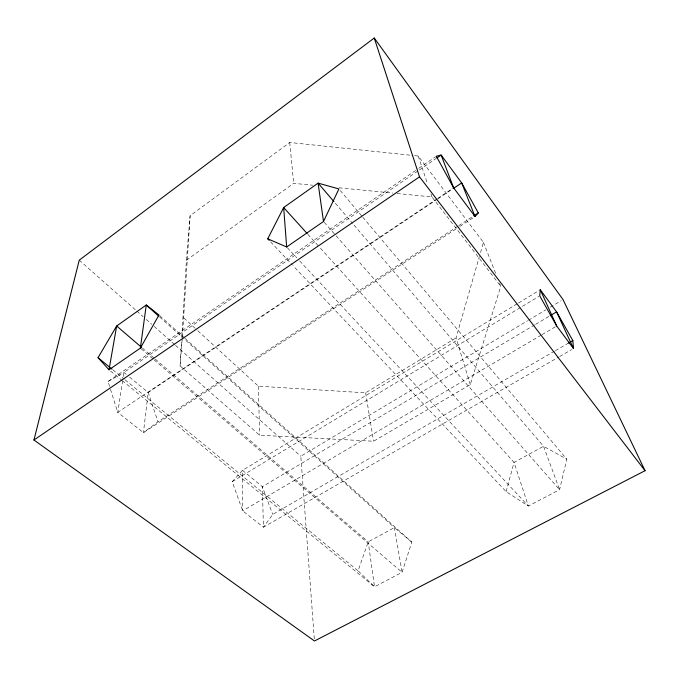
<?xml version="1.0" encoding="UTF-8"?>
<svg xmlns="http://www.w3.org/2000/svg" width="679" height="679" viewBox="0 0 679 679"><rect width="100%" height="100%" fill="white"/><g stroke="black" fill="none" stroke-linecap="round" stroke-linejoin="round"><path stroke-width="0.51" stroke-dasharray="3.4 2.55" d="M499.625 283.389L500.779 286.326L470.267 384.628L373.577 441.24L259.624 435.197L180.062 365.922L181.522 341.613M181.777 337.387L186.402 260.218L190.112 215.735L289.712 142.48L410.82 155.262M182.396 336.767L190.112 215.735M180.062 365.922L182.312 337.803M122.653 380.647L117.756 412.365L143.43 432.608L459.089 226.956M123.289 376.548L123.918 372.457L418.425 170.624M362.79 217.246L566.804 459.165L559.589 489.661L528.364 506.042L506.127 491.638L293.158 265.786M506.127 491.638L514.054 462.391L543.548 446.315L566.804 459.165M470.267 384.628L456.059 337.853L479.357 256.611M480.52 252.546L483.431 242.386L418.188 156.034L411.873 155.372M184.96 338.346L411.805 542.105L402.078 572.321L374.511 586.783L122.933 381.182M155.245 359.098L368.205 541.859L374.511 586.783L358.071 570.852L368.205 541.859L394.397 527.591L411.805 542.105M554.471 351.179L272.729 514.427L263.435 527.193L242.692 510.846L232.193 481.708L242.539 470.335L517.661 303.471M457.875 226.226L157.978 421.803L143.43 432.608L148.2 392.487L437.013 199.414M186.402 260.218L293.684 183.338L312.679 185.206M109.608 386.478L108.046 381.505L417.975 168.833M418.841 168.231L435.434 156.849M419.299 170.022L435.901 158.648M436.843 198.981L117.756 412.365L109.922 387.48M437.726 198.395L453.589 187.786M437.896 198.828L451.985 189.407M458.766 225.649L472.966 216.397M459.972 226.379L474.163 217.136M197.861 330.809L258.402 386.198L365.616 392.818L456.059 337.853M518.569 302.919L540.289 289.746M232.193 481.708L538.829 296.426M314.309 638.888L300.814 456.22L527.575 320.751M528.483 320.208L545.746 309.896M550.296 307.18L561.202 300.661M534.712 324.859L262.349 486.682L263.435 527.193L558.817 356.993M535.621 324.316L549.286 316.202M541.171 335.146L242.692 510.846L242.539 470.335L262.349 486.682L272.729 514.427M542.088 334.611L556.695 326.013M555.388 350.653L568.238 343.201M559.734 356.467L571.659 349.592M108.046 381.505L123.918 372.457L126.345 374.46M339.067 187.803L392.895 193.091M397.122 193.507L431.946 196.935L500.779 286.326M110.643 371.141L122.118 380.52M112.807 369.783L124.291 379.205M125.106 379.875L358.071 570.852M129.579 377.134L148.2 392.487L157.978 421.803M141.173 348.802L153.259 359.149M154.057 359.845L402.078 572.321L394.397 527.591L184.085 338.914M142.386 348.064L154.439 358.41M79.265 260.15L136.029 310.379M136.819 311.075L143.125 316.66M146.274 319.453L151.79 324.333M154.158 326.429L174.749 344.652M175.538 345.348L300.814 456.22M159.76 315.701L184.17 337.633M159.667 317.008L183.296 338.21M183.89 318.018L197.088 330.096M270.624 241.885L292.428 265.014M287.387 247.75L296.791 257.833M299.685 260.94L528.364 506.042L514.054 462.391L319.215 246.876M307.842 234.289L318.51 246.087M324.197 222.305L335.409 235.036M336.105 235.834L559.589 489.661L543.548 446.315L353.25 224.172M335.324 203.25L352.562 223.366M340.281 190.544L362.111 216.431M483.431 242.386L496.154 274.605M418.188 156.034L427.583 183.967M430.944 193.939L431.946 196.935M365.616 392.818L373.577 441.24M289.712 142.48L293.684 183.338M258.402 386.198L259.624 435.197"/><path stroke-width="1.02" d="M540.289 289.746L539.737 295.874L556.695 326.013L573.492 348.539L572.83 340.544L556.576 311.873L540.289 289.746L556.695 326.013M140.375 348.115L146.274 304.998L158.971 314.997L140.375 348.115L109.005 369.8L98.039 357.68L116.669 325.996L146.274 304.998L158.878 316.304M109.005 369.8L116.669 325.996L141.58 347.376M33.95 440.017L79.265 260.15L374.248 38.007L563.018 299.575L645.05 470.7L314.462 640.993L33.95 440.017L419.529 176.871L374.248 38.007M267.721 238.804L286.657 246.978L323.501 221.507L338.914 188.923L318.095 183.126L283.669 207.545L267.721 238.804L269.173 240.341M475.045 216.55L478.288 212.917L461.669 182.931L441.146 155.05L436.308 156.246L453.589 187.786L475.045 216.55L461.669 182.931L453.742 188.236M436.775 158.046L441.146 155.05L453.589 187.786M473.849 215.812L478.288 212.917M550.202 315.659L556.576 311.873L573.492 348.539M568.238 343.201L572.83 340.544M98.039 357.68L111.984 369.113M307.129 233.5L283.669 207.545L286.657 246.978M333.949 201.638L318.095 183.126L323.501 221.507M419.529 176.871L645.05 470.7"/></g></svg>
